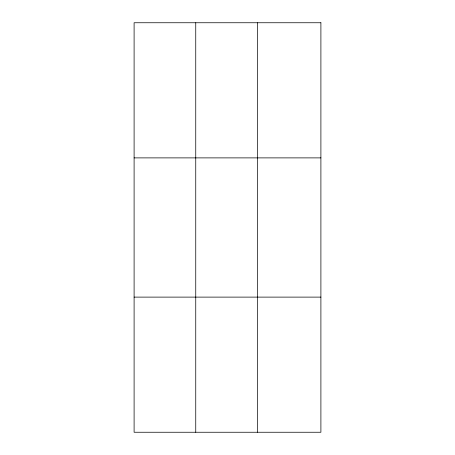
<?xml version="1.0" encoding="UTF-8"?>
<svg xmlns="http://www.w3.org/2000/svg" width="455" height="455" viewBox="0 0 455 455"><rect width="100%" height="100%" fill="white"/><g stroke="black" fill="none" stroke-linecap="round" stroke-linejoin="round"><path stroke-width="0.68" d="M195.747 22.75L195.747 432.25M257.388 22.75L257.388 432.25M134.1 157.885L320.9 157.885M134.1 297.115L320.9 297.115M320.9 22.75L320.9 432.25L134.1 432.25L134.1 22.75L320.9 22.75"/></g></svg>
